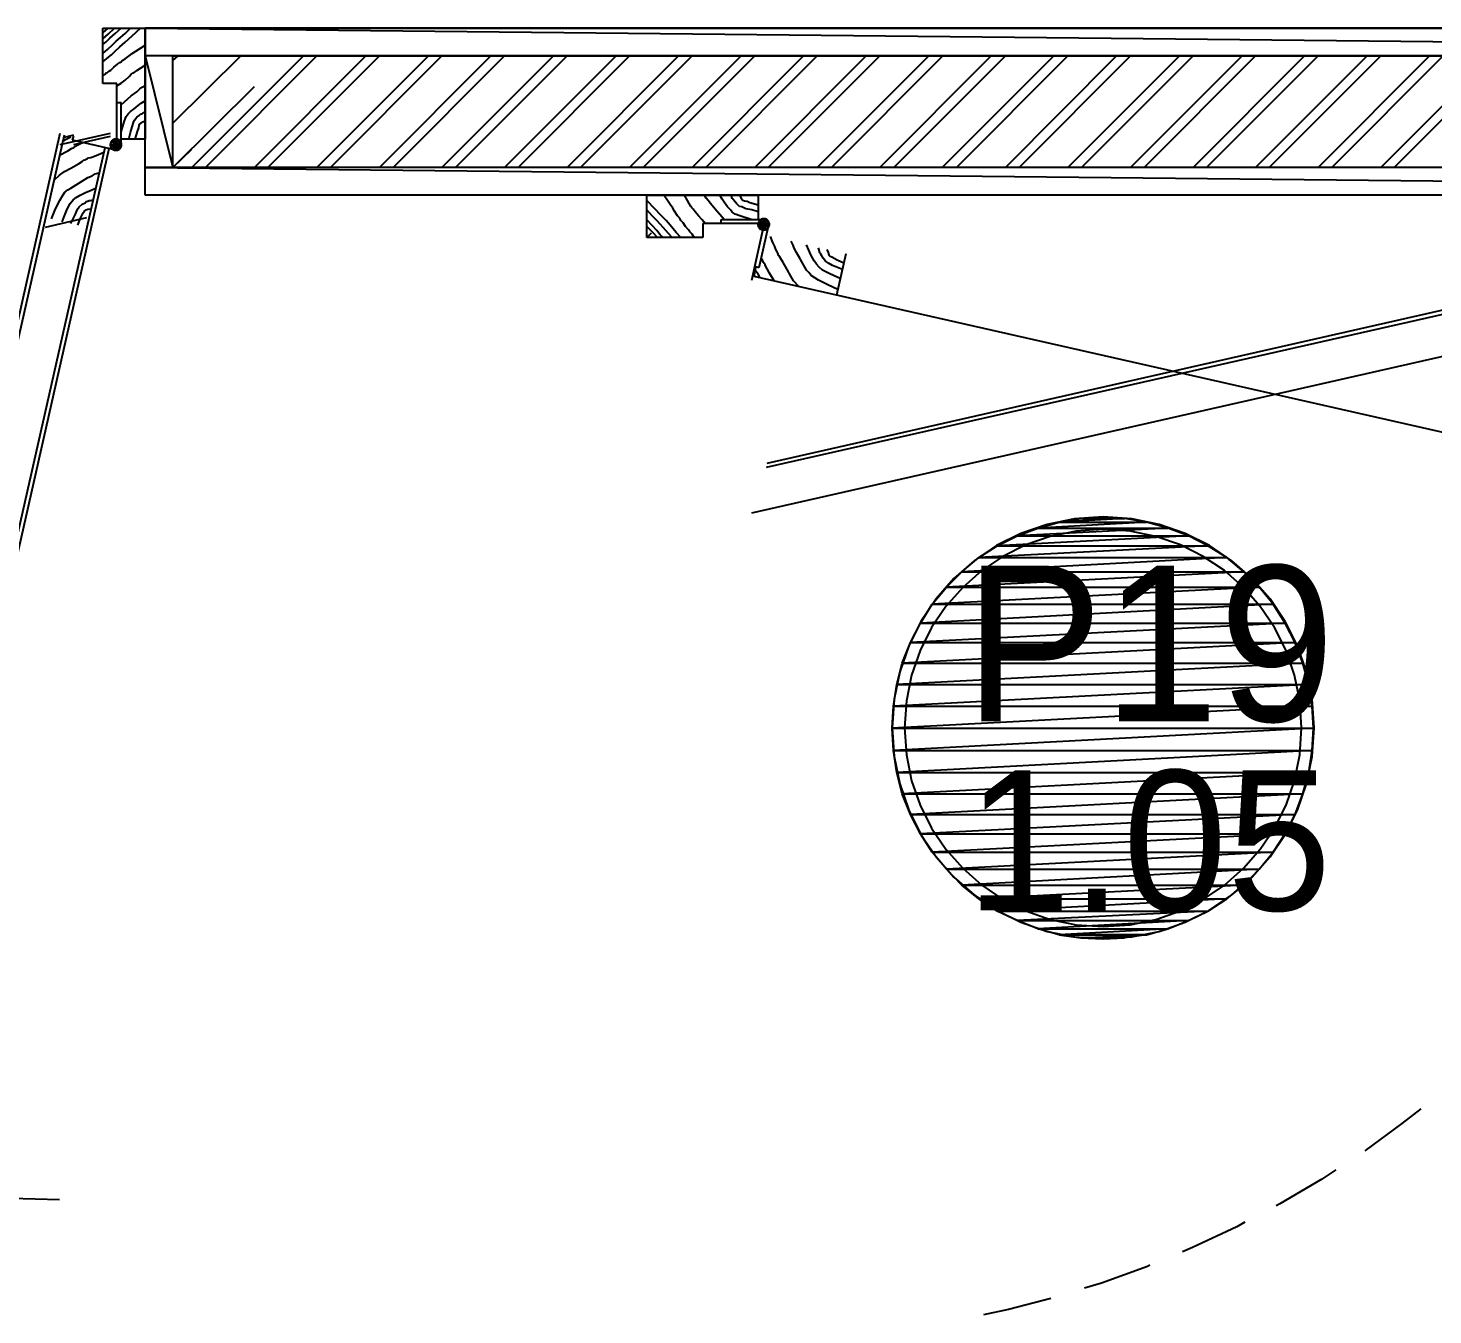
# Model space of a CAD drawing. Header units: millimetres. Extents: x 7649 to 34105, y 3983 to 25377.
# Drawn here: x 18911 to 20171, y 10264 to 11418 of the extents above; entities that cross this region are included whole.
import ezdxf

# ---------------------------------------------------------------- set-up
doc = ezdxf.new("R2010")
doc.units = ezdxf.units.MM

msp = doc.modelspace()

# ---------------------------------------------------------------- linework, layer by layer
at = {"layer": 'GEOMETRY', "color": 7}
for p, q in [((18978.38611, 11368.26389), (18978.38611, 11418.00556)), ((18978.38611, 11418.00556), (19016.48611, 11418.00556)), ((18978.38611, 11413.77222), (18983.14861, 11418.00556)), ((18983.14861, 11412.71389), (18988.96944, 11418.00556)), ((18989.49861, 11413.24306), (18994.79028, 11418.00556)), ((18998.49444, 11413.24306), (19003.25694, 11418.00556)), ((19004.84444, 11411.12639), (19012.25278, 11418.00556)), ((21416.25694, 11418.00556), (19016.48611, 11418.00556)), ((19016.48611, 11418.00556), (21416.25694, 11393.13472)), ((19016.48611, 11418.00556), (21416.25694, 11393.13472)), ((19016.48611, 11393.13472), (19016.48611, 11418.00556)), ((19016.48611, 11418.00556), (19016.48611, 11318.52222)), ((18978.38611, 11408.48056), (18983.14861, 11412.71389)), ((18978.38611, 11403.18889), (18981.56111, 11405.83472)), ((18981.56111, 11405.83472), (18984.73611, 11409.00972)), ((18982.61944, 11398.95556), (18987.38194, 11403.18889)), ((18984.73611, 11409.00972), (18989.49861, 11413.24306)), ((18987.38194, 11403.18889), (18990.55694, 11406.36389)), ((18990.55694, 11406.36389), (18994.26111, 11409.53889)), ((18993.73194, 11401.07222), (18998.49444, 11405.30556)), ((18994.26111, 11409.53889), (18998.49444, 11413.24306)), ((18998.49444, 11405.30556), (19004.84444, 11411.12639)), ((19012.25278, 11400.01389), (19016.48611, 11402.65972)), ((18978.38611, 11395.25139), (18982.61944, 11398.95556)), ((18978.38611, 11387.84306), (18983.67778, 11392.07639)), ((18983.67778, 11392.07639), (18986.32361, 11394.19306)), ((18986.32361, 11394.19306), (18989.49861, 11397.36806)), ((18989.49861, 11397.36806), (18993.73194, 11401.07222)), ((18995.84861, 11388.90139), (18998.49444, 11390.48889)), ((18998.49444, 11390.48889), (19002.19861, 11393.13472)), ((19002.19861, 11393.13472), (19004.84444, 11395.25139)), ((19004.84444, 11395.25139), (19008.01944, 11397.36806)), ((19008.01944, 11397.36806), (19012.25278, 11400.01389)), ((21416.25694, 11393.13472), (19016.48611, 11393.13472)), ((19041.35694, 11393.13472), (19016.48611, 11393.13472)), ((19016.48611, 11393.13472), (19041.35694, 11293.12222)), ((19016.48611, 11393.13472), (19041.35694, 11293.12222)), ((19016.48611, 11293.12222), (19016.48611, 11393.13472)), ((19041.35694, 11293.12222), (19041.35694, 11393.13472)), ((19041.35694, 11332.80972), (19102.21111, 11393.13472)), ((19041.35694, 11388.90139), (19046.11944, 11393.13472)), ((19058.29028, 11293.12222), (19158.30278, 11393.13472)), ((19070.46111, 11293.12222), (19170.47361, 11393.13472)), ((19114.38194, 11293.12222), (19214.39444, 11393.13472)), ((19126.55278, 11293.12222), (19226.56528, 11393.13472)), ((19170.47361, 11293.12222), (19270.48611, 11393.13472)), ((19182.64444, 11293.12222), (19282.65694, 11393.13472)), ((19226.56528, 11293.12222), (19326.57778, 11393.13472)), ((19238.73611, 11293.12222), (19338.74861, 11393.13472)), ((19282.65694, 11293.12222), (19382.66944, 11393.13472)), ((19294.82778, 11293.12222), (19394.84028, 11393.13472)), ((19338.74861, 11293.12222), (19438.76111, 11393.13472)), ((19350.91944, 11293.12222), (19450.93194, 11393.13472)), ((19394.84028, 11293.12222), (19494.85278, 11393.13472)), ((19407.01111, 11293.12222), (19507.02361, 11393.13472)), ((19450.93194, 11293.12222), (19550.94444, 11393.13472)), ((19463.10278, 11293.12222), (19563.11528, 11393.13472)), ((19507.02361, 11293.12222), (19607.03611, 11393.13472)), ((19519.19444, 11293.12222), (19619.20694, 11393.13472)), ((19563.11528, 11293.12222), (19663.12778, 11393.13472)), ((19575.28611, 11293.12222), (19675.29861, 11393.13472)), ((19619.20694, 11293.12222), (19719.21944, 11393.13472)), ((19631.90694, 11293.12222), (19731.91944, 11393.13472)), ((19675.29861, 11293.12222), (19775.31111, 11393.13472)), ((19687.99861, 11293.12222), (19788.01111, 11393.13472)), ((19731.39028, 11293.12222), (19831.40278, 11393.13472)), ((19744.09028, 11293.12222), (19844.10278, 11393.13472)), ((19788.01111, 11293.12222), (19887.49444, 11393.13472)), ((19800.18194, 11293.12222), (19900.19444, 11393.13472)), ((19844.10278, 11293.12222), (19944.11528, 11393.13472)), ((19856.27361, 11293.12222), (19956.28611, 11393.13472)), ((19900.19444, 11293.12222), (20000.20694, 11393.13472)), ((19912.36528, 11293.12222), (20012.37778, 11393.13472)), ((19956.28611, 11293.12222), (20056.29861, 11393.13472)), ((19968.45694, 11293.12222), (20068.46944, 11393.13472)), ((20012.37778, 11293.12222), (20112.39028, 11393.13472)), ((20024.54861, 11293.12222), (20124.56111, 11393.13472)), ((20068.46944, 11293.12222), (20168.48194, 11393.13472)), ((20080.64028, 11293.12222), (20180.65278, 11393.13472)), ((20124.56111, 11293.12222), (20224.57361, 11393.13472)), ((20136.73194, 11293.12222), (20236.74444, 11393.13472)), ((18980.50278, 11376.73056), (18981.56111, 11377.78889)), ((18981.56111, 11377.78889), (18982.61944, 11378.31806)), ((18982.61944, 11378.31806), (18983.14861, 11378.84722)), ((18983.14861, 11378.84722), (18984.20694, 11379.37639)), ((18984.20694, 11379.37639), (18985.79444, 11380.43472)), ((18985.79444, 11380.43472), (18988.44028, 11383.08056)), ((18988.44028, 11383.08056), (18991.61528, 11385.72639)), ((18991.61528, 11385.72639), (18993.20278, 11387.31389)), ((18993.20278, 11387.31389), (18993.73194, 11387.31389)), ((18993.73194, 11387.31389), (18994.79028, 11387.84306)), ((18994.79028, 11387.84306), (18995.84861, 11388.90139)), ((19004.84444, 11377.25972), (19005.37361, 11377.78889)), ((19005.37361, 11377.78889), (19005.90278, 11377.78889)), ((19005.90278, 11377.78889), (19005.90278, 11378.31806)), ((19005.90278, 11378.31806), (19006.43194, 11378.31806)), ((19006.43194, 11378.31806), (19007.49028, 11378.84722)), ((19007.49028, 11378.84722), (19009.07778, 11379.90556)), ((19009.07778, 11379.90556), (19012.25278, 11382.02222)), ((19012.25278, 11382.02222), (19016.48611, 11384.66806)), ((18978.38611, 11375.14306), (18980.50278, 11376.73056)), ((18991.08611, 11368.26389), (18978.38611, 11368.26389)), ((18991.08611, 11366.14722), (18994.79028, 11368.79306)), ((18991.08611, 11351.33056), (18991.08611, 11368.26389)), ((18994.79028, 11368.79306), (18998.49444, 11371.43889)), ((18998.49444, 11371.43889), (19002.19861, 11374.61389)), ((19002.19861, 11374.61389), (19003.78611, 11376.73056)), ((19003.78611, 11376.73056), (19004.84444, 11377.25972)), ((19011.72361, 11363.50139), (19013.84028, 11365.08889)), ((19013.84028, 11365.08889), (19016.48611, 11366.67639)), ((19041.35694, 11293.12222), (19114.38194, 11365.61806)), ((18994.79028, 11349.21389), (19003.78611, 11357.15139)), ((19003.78611, 11357.15139), (19009.07778, 11360.85556)), ((19009.07778, 11360.85556), (19011.72361, 11363.50139)), ((19012.78194, 11350.80139), (19016.48611, 11352.91806)), ((18991.08611, 11308.46806), (18991.08611, 11351.33056)), ((18991.08611, 11351.33056), (18994.79028, 11351.33056)), ((18994.79028, 11313.23056), (18994.79028, 11351.33056)), ((18999.55278, 11338.63056), (19001.14028, 11341.27639)), ((19001.14028, 11341.27639), (19003.25694, 11343.39306)), ((19003.25694, 11343.39306), (19006.43194, 11345.50972)), ((19006.43194, 11345.50972), (19010.13611, 11348.68472)), ((19009.07778, 11338.10139), (19011.19444, 11339.68889)), ((19010.13611, 11348.68472), (19012.78194, 11350.80139)), ((19011.19444, 11339.68889), (19012.25278, 11340.74722)), ((19012.25278, 11340.74722), (19013.31111, 11341.27639)), ((19013.31111, 11341.27639), (19013.84028, 11341.27639)), ((19013.84028, 11341.27639), (19013.84028, 11341.80556)), ((19013.84028, 11341.80556), (19014.36944, 11341.80556)), ((19014.36944, 11341.80556), (19014.89861, 11342.33472)), ((19014.89861, 11342.33472), (19016.48611, 11342.86389)), ((18994.79028, 11324.87222), (18997.96528, 11334.92639)), ((18997.96528, 11334.92639), (18999.55278, 11338.63056)), ((19003.25694, 11324.34306), (19004.84444, 11329.63472)), ((19004.84444, 11329.63472), (19005.90278, 11333.33889)), ((19005.90278, 11333.33889), (19006.96111, 11335.45556)), ((19006.96111, 11335.45556), (19009.07778, 11338.10139)), ((19009.60694, 11325.40139), (19010.66528, 11328.57639)), ((19010.66528, 11328.57639), (19011.19444, 11330.69306)), ((19011.19444, 11330.69306), (19011.72361, 11332.28056)), ((19011.72361, 11332.28056), (19012.25278, 11332.80972)), ((19012.25278, 11332.80972), (19013.31111, 11333.33889)), ((19013.31111, 11333.33889), (19014.36944, 11333.86806)), ((19014.36944, 11333.86806), (19016.48611, 11334.92639)), ((18731.79444, 10402.53472), (18940.28611, 11323.81389)), ((18736.02778, 10402.53472), (18943.99028, 11322.22639)), ((18940.28611, 11313.75972), (18985.26528, 11323.81389)), ((18942.93194, 11316.93472), (18945.57778, 11318.52222)), ((18943.99028, 11320.10972), (18952.45694, 11322.22639)), ((18945.57778, 11318.52222), (18949.81111, 11320.63889)), ((18951.39861, 11317.46389), (18952.45694, 11321.16806)), ((18988.96944, 11308.99722), (18951.39861, 11317.46389)), ((18952.45694, 11313.75972), (18985.26528, 11321.16806)), ((18957.74861, 11314.28889), (18960.39444, 11315.34722)), ((18985.26528, 11313.75972), (18986.32361, 11316.40556)), ((18985.44487, 11314.83142), (18985.31118, 11314.17722)), ((18985.66038, 11315.45177), (18985.44487, 11314.83142)), ((18985.95169, 11316.03226), (18985.66038, 11315.45177)), ((18986.31283, 11316.5669), (18985.95169, 11316.03226)), ((18986.7378, 11317.0497), (18986.31283, 11316.5669)), ((18987.91111, 11317.99306), (18986.32361, 11316.40556)), ((18986.32361, 11316.40556), (18990.02778, 11313.23056)), ((18986.32361, 11316.40556), (18990.02778, 11313.23056)), ((18987.2206, 11317.47467), (18986.7378, 11317.0497)), ((18987.75524, 11317.83581), (18987.2206, 11317.47467)), ((18988.33573, 11318.12712), (18987.75524, 11317.83581)), ((18987.91111, 11317.99306), (18990.55694, 11318.52222)), ((18990.02778, 11313.23056), (18987.91111, 11317.99306)), ((18990.02778, 11313.23056), (18987.91111, 11317.99306)), ((18988.95608, 11318.34263), (18988.33573, 11318.12712)), ((18989.61028, 11318.47632), (18988.95608, 11318.34263)), ((18990.29236, 11318.52222), (18989.61028, 11318.47632)), ((18990.55694, 11318.52222), (18990.02778, 11313.23056)), ((18990.02778, 11313.23056), (18990.55694, 11318.52222)), ((18992.67361, 11317.46389), (18990.02778, 11313.23056)), ((18992.67361, 11317.46389), (18990.02778, 11313.23056)), ((18990.02778, 11313.23056), (18994.26111, 11315.87639)), ((18990.02778, 11313.23056), (18994.26111, 11315.87639)), ((18990.97444, 11318.47632), (18990.29236, 11318.52222)), ((18990.55694, 11318.52222), (18992.67361, 11317.46389)), ((18991.62865, 11318.34263), (18990.97444, 11318.47632)), ((18992.24899, 11318.12712), (18991.62865, 11318.34263)), ((18992.82948, 11317.83581), (18992.24899, 11318.12712)), ((18994.26111, 11315.87639), (18992.67361, 11317.46389)), ((18993.36412, 11317.47467), (18992.82948, 11317.83581)), ((18993.84692, 11317.0497), (18993.36412, 11317.47467)), ((18994.27189, 11316.5669), (18993.84692, 11317.0497)), ((18994.26111, 11315.87639), (18994.79028, 11313.23056)), ((18994.63303, 11316.03226), (18994.27189, 11316.5669)), ((18994.92435, 11315.45177), (18994.63303, 11316.03226)), ((19016.48611, 11318.52222), (18994.79028, 11318.52222)), ((18995.13985, 11314.83142), (18994.92435, 11315.45177)), ((18995.27355, 11314.17722), (18995.13985, 11314.83142)), ((19001.66944, 11318.52222), (19003.25694, 11324.34306)), ((19007.49028, 11318.52222), (19009.60694, 11325.40139)), ((18773.06944, 10394.06806), (18980.50278, 11311.11389)), ((18776.77361, 10392.48056), (18984.20694, 11310.05556)), ((18939.75694, 11304.23472), (18947.16528, 11307.93889)), ((18947.16528, 11307.93889), (18950.34028, 11310.05556)), ((18950.34028, 11310.05556), (18952.45694, 11311.11389)), ((18952.45694, 11311.11389), (18954.04444, 11312.17222)), ((18954.04444, 11312.17222), (18956.16111, 11313.23056)), ((18956.16111, 11313.23056), (18957.74861, 11314.28889)), ((18965.68611, 11301.58889), (18967.80278, 11302.11806)), ((18967.80278, 11302.11806), (18970.97778, 11303.17639)), ((18970.97778, 11303.17639), (18974.68194, 11304.76389)), ((18974.68194, 11304.76389), (18979.44444, 11306.88056)), ((18985.31118, 11314.17722), (18985.26528, 11313.49514)), ((18985.79444, 11311.11389), (18985.26528, 11313.75972)), ((18985.26528, 11313.75972), (18990.02778, 11313.23056)), ((18990.02778, 11313.23056), (18985.26528, 11313.75972)), ((18985.26528, 11313.49514), (18985.31118, 11312.81306)), ((18985.31118, 11312.81306), (18985.44487, 11312.15885)), ((18985.44487, 11312.15885), (18985.66038, 11311.53851)), ((18985.66038, 11311.53851), (18985.95169, 11310.95802)), ((18990.02778, 11313.23056), (18985.79444, 11311.11389)), ((18990.02778, 11313.23056), (18985.79444, 11311.11389)), ((18985.79444, 11311.11389), (18987.38194, 11309.52639)), ((18985.95169, 11310.95802), (18986.31283, 11310.42338)), ((18986.31283, 11310.42338), (18986.7378, 11309.94058)), ((18986.7378, 11309.94058), (18987.2206, 11309.51561)), ((18987.2206, 11309.51561), (18987.75524, 11309.15447)), ((18987.38194, 11309.52639), (18990.02778, 11313.23056)), ((18987.38194, 11309.52639), (18990.02778, 11313.23056)), ((18990.02778, 11308.46806), (18987.38194, 11309.52639)), ((18987.75524, 11309.15447), (18988.33573, 11308.86315)), ((18988.33573, 11308.86315), (18988.95608, 11308.64765)), ((18988.95608, 11308.64765), (18989.61028, 11308.51395)), ((18989.61028, 11308.51395), (18990.29236, 11308.46806)), ((18994.26111, 11310.58472), (18990.02778, 11313.23056)), ((18990.02778, 11313.23056), (18994.79028, 11313.23056)), ((18994.26111, 11310.58472), (18990.02778, 11313.23056)), ((18990.02778, 11313.23056), (18992.14444, 11308.99722)), ((18990.02778, 11313.23056), (18992.14444, 11308.99722)), ((18990.02778, 11308.46806), (18990.02778, 11313.23056)), ((18990.02778, 11313.23056), (18990.02778, 11308.46806)), ((18994.79028, 11313.23056), (18990.02778, 11313.23056)), ((18992.14444, 11308.99722), (18990.02778, 11308.46806)), ((18990.29236, 11308.46806), (18990.97444, 11308.51395)), ((18990.97444, 11308.51395), (18991.62865, 11308.64765)), ((18991.62865, 11308.64765), (18992.24899, 11308.86315)), ((18992.14444, 11308.99722), (18994.26111, 11310.58472)), ((18992.24899, 11308.86315), (18992.82948, 11309.15447)), ((18992.82948, 11309.15447), (18993.36412, 11309.51561)), ((18993.36412, 11309.51561), (18993.84692, 11309.94058)), ((18993.84692, 11309.94058), (18994.27189, 11310.42338)), ((18994.79028, 11313.23056), (18994.26111, 11310.58472)), ((18994.27189, 11310.42338), (18994.63303, 11310.95802)), ((18994.63303, 11310.95802), (18994.92435, 11311.53851)), ((18994.92435, 11311.53851), (18995.13985, 11312.15885)), ((18995.13985, 11312.15885), (18995.27355, 11312.81306)), ((18995.31944, 11313.49514), (18995.27355, 11314.17722)), ((18995.27355, 11312.81306), (18995.31944, 11313.49514)), ((19041.35694, 11293.12222), (19058.29028, 11309.52639)), ((18939.75694, 11286.24306), (18943.99028, 11289.41806)), ((18943.99028, 11289.41806), (18949.81111, 11292.59306)), ((18949.81111, 11292.59306), (18956.69028, 11296.29722)), ((18956.69028, 11296.29722), (18959.86528, 11298.41389)), ((18959.86528, 11298.41389), (18961.45278, 11299.47222)), ((18961.45278, 11299.47222), (18962.51111, 11300.00139)), ((18962.51111, 11300.00139), (18963.04028, 11300.00139)), ((18963.04028, 11300.00139), (18963.04028, 11300.53056)), ((18963.04028, 11300.53056), (18963.56944, 11300.53056)), ((18963.56944, 11300.53056), (18964.62778, 11301.05972)), ((18964.62778, 11301.05972), (18965.68611, 11301.58889)), ((19041.35694, 11293.12222), (19016.48611, 11293.12222)), ((21416.25694, 11293.12222), (19016.48611, 11293.12222)), ((19016.48611, 11293.12222), (21416.25694, 11268.25139)), ((19016.48611, 11293.12222), (21416.25694, 11268.25139)), ((19016.48611, 11268.25139), (19016.48611, 11293.12222)), ((18934.99444, 11282.00972), (18939.75694, 11286.24306)), ((18949.81111, 11274.60139), (18959.33611, 11280.42222)), ((18959.33611, 11280.42222), (18965.15694, 11284.12639)), ((18965.15694, 11284.12639), (18968.86111, 11285.71389)), ((18968.86111, 11285.71389), (18971.50694, 11287.30139)), ((18971.50694, 11287.30139), (18975.21111, 11288.35972)), ((18936.05278, 11256.08056), (18940.28611, 11264.01806)), ((18940.28611, 11264.01806), (18942.40278, 11267.72222)), ((18942.40278, 11267.72222), (18944.51944, 11270.89722)), ((18944.51944, 11270.89722), (18947.16528, 11273.01389)), ((18947.16528, 11273.01389), (18949.81111, 11274.60139)), ((18949.28194, 11260.84306), (18951.92778, 11264.01806)), ((18951.92778, 11264.01806), (18954.57361, 11266.13472)), ((18954.57361, 11266.13472), (18958.27778, 11268.25139)), ((18958.27778, 11268.25139), (18960.39444, 11269.30972)), ((18960.39444, 11269.30972), (18963.56944, 11270.89722)), ((18963.56944, 11270.89722), (18967.27361, 11272.48472)), ((18967.27361, 11272.48472), (18972.03611, 11274.60139)), ((18967.27361, 11263.48889), (18969.91944, 11264.01806)), ((21416.25694, 11268.25139), (19016.48611, 11268.25139)), ((19466.27778, 11230.15139), (19466.27778, 11268.25139)), ((19466.27778, 11268.25139), (19566.29028, 11268.25139)), ((19484.79861, 11263.48889), (19481.62361, 11268.25139)), ((19502.79028, 11263.48889), (19500.14444, 11268.25139)), ((19519.72361, 11265.60556), (19518.13611, 11268.25139)), ((19521.31111, 11263.48889), (19519.72361, 11265.60556)), ((19534.01111, 11264.54722), (19531.89444, 11268.25139)), ((19535.59861, 11261.90139), (19534.01111, 11264.54722)), ((19542.47778, 11266.66389), (19541.94861, 11268.25139)), ((19542.47778, 11265.60556), (19542.47778, 11266.66389)), ((19543.00694, 11265.60556), (19542.47778, 11265.60556)), ((19543.00694, 11265.07639), (19543.00694, 11265.60556)), ((19543.53611, 11265.07639), (19543.00694, 11265.07639)), ((19544.06528, 11264.01806), (19543.53611, 11265.07639)), ((19545.12361, 11262.95972), (19544.06528, 11264.01806)), ((19550.94444, 11266.13472), (19549.88611, 11268.25139)), ((19551.47361, 11264.54722), (19550.94444, 11266.13472)), ((19552.00278, 11264.01806), (19551.47361, 11264.54722)), ((19552.53194, 11263.48889), (19552.00278, 11264.01806)), ((19566.29028, 11268.25139), (19566.29028, 11246.55556)), ((18932.34861, 11247.08472), (18936.05278, 11256.08056)), ((18943.99028, 11249.73056), (18946.63611, 11255.55139)), ((18946.63611, 11255.55139), (18949.28194, 11260.84306)), ((18949.81111, 11242.85139), (18954.04444, 11251.31806)), ((18954.04444, 11251.31806), (18955.63194, 11255.55139)), ((18955.63194, 11255.55139), (18957.21944, 11257.66806)), ((18957.21944, 11257.66806), (18959.86528, 11260.31389)), ((18958.27778, 11247.08472), (18960.92361, 11252.37639)), ((18959.86528, 11260.31389), (18962.51111, 11261.37222)), ((18960.92361, 11252.37639), (18961.98194, 11253.96389)), ((18961.98194, 11253.96389), (18961.98194, 11254.49306)), ((18961.98194, 11254.49306), (18962.51111, 11254.49306)), ((18962.51111, 11261.37222), (18963.56944, 11262.43056)), ((18962.51111, 11254.49306), (18963.56944, 11255.02222)), ((18963.56944, 11262.43056), (18964.62778, 11262.95972)), ((18963.56944, 11255.02222), (18965.15694, 11255.55139)), ((18964.62778, 11262.95972), (18965.15694, 11262.95972)), ((18965.15694, 11262.95972), (18966.21528, 11263.48889)), ((18965.15694, 11255.55139), (18967.80278, 11256.08056)), ((18966.21528, 11263.48889), (18967.27361, 11263.48889)), ((19473.68611, 11256.08056), (19466.27778, 11263.48889)), ((19471.04028, 11249.73056), (19466.27778, 11255.02222)), ((19478.97778, 11250.25972), (19473.68611, 11256.08056)), ((19487.44444, 11259.78472), (19484.79861, 11263.48889)), ((19489.56111, 11256.60972), (19487.44444, 11259.78472)), ((19491.14861, 11253.96389), (19489.56111, 11256.60972)), ((19493.79444, 11249.73056), (19491.14861, 11253.96389)), ((19504.37778, 11260.84306), (19502.79028, 11263.48889)), ((19505.43611, 11258.72639), (19504.37778, 11260.84306)), ((19505.96528, 11258.19722), (19505.43611, 11258.72639)), ((19506.49444, 11257.66806), (19505.96528, 11258.19722)), ((19506.49444, 11257.13889), (19506.49444, 11257.66806)), ((19507.02361, 11257.13889), (19506.49444, 11257.13889)), ((19507.02361, 11256.60972), (19507.02361, 11257.13889)), ((19508.08194, 11255.55139), (19507.02361, 11256.60972)), ((19509.66944, 11253.43472), (19508.08194, 11255.55139)), ((19512.84444, 11249.73056), (19509.66944, 11253.43472)), ((19523.42778, 11260.84306), (19521.31111, 11263.48889)), ((19527.66111, 11255.55139), (19523.42778, 11260.84306)), ((19535.59861, 11246.55556), (19527.66111, 11255.55139)), ((19538.77361, 11257.66806), (19535.59861, 11261.90139)), ((19541.41944, 11255.02222), (19538.77361, 11257.66806)), ((19543.00694, 11252.90556), (19541.41944, 11255.02222)), ((19545.65278, 11251.31806), (19543.00694, 11252.90556)), ((19546.71111, 11260.84306), (19545.12361, 11262.95972)), ((19549.88611, 11249.73056), (19545.65278, 11251.31806)), ((19549.35694, 11258.19722), (19546.71111, 11260.84306)), ((19551.47361, 11257.66806), (19549.35694, 11258.19722)), ((19555.17778, 11256.08056), (19551.47361, 11257.66806)), ((19554.11944, 11262.95972), (19552.53194, 11263.48889)), ((19556.23611, 11262.43056), (19554.11944, 11262.95972)), ((19560.46944, 11255.02222), (19555.17778, 11256.08056)), ((19558.88194, 11261.37222), (19556.23611, 11262.43056)), ((19566.29028, 11259.25556), (19558.88194, 11261.37222)), ((19566.29028, 11253.43472), (19560.46944, 11255.02222)), ((18927.05694, 11239.67639), (18964.09861, 11248.14306)), ((18941.87361, 11244.43889), (18943.99028, 11249.73056)), ((18956.16111, 11241.26389), (18958.27778, 11247.08472)), ((19471.56944, 11240.73472), (19466.27778, 11246.02639)), ((19472.09861, 11234.38472), (19466.27778, 11240.20556)), ((19475.27361, 11245.49722), (19471.04028, 11249.73056)), ((19475.27361, 11236.50139), (19471.56944, 11240.73472)), ((19478.44861, 11242.32222), (19475.27361, 11245.49722)), ((19481.09444, 11239.14722), (19478.44861, 11242.32222)), ((19483.74028, 11245.49722), (19478.97778, 11250.25972)), ((19485.85694, 11233.85556), (19481.09444, 11239.14722)), ((19487.44444, 11241.26389), (19483.74028, 11245.49722)), ((19490.09028, 11238.08889), (19487.44444, 11241.26389)), ((19495.91111, 11247.61389), (19493.79444, 11249.73056)), ((19496.44028, 11246.02639), (19495.91111, 11247.61389)), ((19496.96944, 11245.49722), (19496.44028, 11246.02639)), ((19497.49861, 11244.96806), (19496.96944, 11245.49722)), ((19499.08611, 11243.38056), (19497.49861, 11244.96806)), ((19501.20278, 11240.20556), (19499.08611, 11243.38056)), ((19503.84861, 11237.03056), (19501.20278, 11240.20556)), ((19516.01944, 11246.02639), (19512.84444, 11249.73056)), ((19518.66528, 11242.85139), (19516.01944, 11246.02639)), ((19532.95278, 11242.85139), (19516.54861, 11242.85139)), ((19516.54861, 11242.85139), (19516.54861, 11230.15139)), ((19532.95278, 11242.85139), (19532.95278, 11246.55556)), ((19532.95278, 11246.55556), (19571.05278, 11246.55556)), ((19575.81528, 11242.85139), (19532.95278, 11242.85139)), ((19559.94028, 11246.55556), (19549.88611, 11249.73056)), ((19566.29028, 11241.79306), (19566.81944, 11244.43889)), ((19566.33618, 11242.73972), (19566.29028, 11242.05764)), ((19566.29028, 11242.05764), (19566.33618, 11241.37556)), ((19566.81944, 11239.67639), (19566.29028, 11241.79306)), ((19566.29028, 11241.79306), (19571.05278, 11241.79306)), ((19571.05278, 11241.79306), (19566.29028, 11241.79306)), ((19566.46987, 11243.39392), (19566.33618, 11242.73972)), ((19566.33618, 11241.37556), (19566.46987, 11240.72135)), ((19566.68538, 11244.01427), (19566.46987, 11243.39392)), ((19566.46987, 11240.72135), (19566.68538, 11240.10101)), ((19566.97669, 11244.59476), (19566.68538, 11244.01427)), ((19566.68538, 11240.10101), (19566.97669, 11239.52052)), ((19568.93611, 11246.02639), (19566.81944, 11244.43889)), ((19566.81944, 11244.43889), (19571.05278, 11241.79306)), ((19566.81944, 11244.43889), (19571.05278, 11241.79306)), ((19571.05278, 11241.79306), (19566.81944, 11239.67639)), ((19571.05278, 11241.79306), (19566.81944, 11239.67639)), ((19575.28611, 11240.20556), (19566.81944, 11203.16389)), ((19566.81944, 11239.67639), (19568.40694, 11237.55972)), ((19567.33783, 11245.1294), (19566.97669, 11244.59476)), ((19566.97669, 11239.52052), (19567.33783, 11238.98588)), ((19567.7628, 11245.6122), (19567.33783, 11245.1294)), ((19567.33783, 11238.98588), (19567.7628, 11238.50308)), ((19568.2456, 11246.03717), (19567.7628, 11245.6122)), ((19568.78024, 11246.39831), (19568.2456, 11246.03717)), ((19568.40694, 11237.55972), (19571.05278, 11241.79306)), ((19568.40694, 11237.55972), (19571.05278, 11241.79306)), ((19569.36073, 11246.68962), (19568.78024, 11246.39831)), ((19568.93611, 11246.02639), (19571.58194, 11246.55556)), ((19571.05278, 11241.79306), (19568.93611, 11246.02639)), ((19571.05278, 11241.79306), (19568.93611, 11246.02639)), ((19569.98108, 11246.90513), (19569.36073, 11246.68962)), ((19570.63528, 11247.03882), (19569.98108, 11246.90513)), ((19571.31736, 11247.08472), (19570.63528, 11247.03882)), ((19571.05278, 11241.79306), (19571.58194, 11246.55556)), ((19571.58194, 11246.55556), (19571.05278, 11241.79306)), ((19573.69861, 11246.02639), (19571.05278, 11241.79306)), ((19573.69861, 11246.02639), (19571.05278, 11241.79306)), ((19571.05278, 11241.79306), (19575.28611, 11243.90972)), ((19571.05278, 11241.79306), (19575.28611, 11243.90972)), ((19575.81528, 11241.26389), (19571.05278, 11241.79306)), ((19575.28611, 11239.14722), (19571.05278, 11241.79306)), ((19571.05278, 11241.79306), (19575.81528, 11241.26389)), ((19575.28611, 11239.14722), (19571.05278, 11241.79306)), ((19571.05278, 11241.79306), (19573.16944, 11237.55972)), ((19571.05278, 11241.79306), (19573.16944, 11237.55972)), ((19571.05278, 11237.03056), (19571.05278, 11241.79306)), ((19571.05278, 11241.79306), (19571.05278, 11237.03056)), ((19571.99944, 11247.03882), (19571.31736, 11247.08472)), ((19571.58194, 11246.55556), (19573.69861, 11246.02639)), ((19572.65365, 11246.90513), (19571.99944, 11247.03882)), ((19573.27399, 11246.68962), (19572.65365, 11246.90513)), ((19573.16944, 11237.55972), (19575.28611, 11239.14722)), ((19573.85448, 11246.39831), (19573.27399, 11246.68962)), ((19575.28611, 11243.90972), (19573.69861, 11246.02639)), ((19574.38912, 11246.03717), (19573.85448, 11246.39831)), ((19574.87192, 11245.6122), (19574.38912, 11246.03717)), ((19575.29689, 11245.1294), (19574.87192, 11245.6122)), ((19574.87192, 11238.50308), (19575.29689, 11238.98588)), ((19575.28611, 11243.90972), (19575.81528, 11241.26389)), ((19575.81528, 11241.26389), (19575.28611, 11239.14722)), ((19575.65803, 11244.59476), (19575.29689, 11245.1294)), ((19575.29689, 11238.98588), (19575.65803, 11239.52052)), ((19575.94935, 11244.01427), (19575.65803, 11244.59476)), ((19575.65803, 11239.52052), (19575.94935, 11240.10101)), ((19576.16485, 11243.39392), (19575.94935, 11244.01427)), ((19575.94935, 11240.10101), (19576.16485, 11240.72135)), ((19576.29855, 11242.73972), (19576.16485, 11243.39392)), ((19576.16485, 11240.72135), (19576.29855, 11241.37556)), ((19576.34444, 11242.05764), (19576.29855, 11242.73972)), ((19576.29855, 11241.37556), (19576.34444, 11242.05764)), ((19466.27778, 11230.15139), (19470.51111, 11234.38472)), ((19516.54861, 11230.15139), (19466.27778, 11230.15139)), ((19475.80278, 11230.15139), (19472.09861, 11234.38472)), ((19478.44861, 11232.79722), (19475.27361, 11236.50139)), ((19481.09444, 11230.15139), (19478.44861, 11232.79722)), ((19489.03194, 11230.15139), (19485.85694, 11233.85556)), ((19492.73611, 11234.91389), (19490.09028, 11238.08889)), ((19496.96944, 11230.15139), (19492.73611, 11234.91389)), ((19504.90694, 11235.44306), (19503.84861, 11237.03056)), ((19505.43611, 11234.91389), (19504.90694, 11235.44306)), ((19505.96528, 11234.38472), (19505.43611, 11234.91389)), ((19507.02361, 11233.32639), (19505.96528, 11234.38472)), ((19508.08194, 11231.73889), (19507.02361, 11233.32639)), ((19509.66944, 11230.15139), (19508.08194, 11231.73889)), ((19560.46944, 11192.05139), (19570.52361, 11236.50139)), ((19563.11528, 11204.22222), (19570.52361, 11236.50139)), ((19567.7628, 11238.50308), (19568.2456, 11238.07811)), ((19568.2456, 11238.07811), (19568.78024, 11237.71697)), ((19571.05278, 11237.03056), (19568.40694, 11237.55972)), ((19568.78024, 11237.71697), (19569.36073, 11237.42565)), ((19569.36073, 11237.42565), (19569.98108, 11237.21015)), ((19569.98108, 11237.21015), (19570.63528, 11237.07645)), ((19570.63528, 11237.07645), (19571.31736, 11237.03056)), ((19573.16944, 11237.55972), (19571.05278, 11237.03056)), ((19571.31736, 11237.03056), (19571.99944, 11237.07645)), ((19571.99944, 11237.07645), (19572.65365, 11237.21015)), ((19572.65365, 11237.21015), (19573.27399, 11237.42565)), ((19573.27399, 11237.42565), (19573.85448, 11237.71697)), ((19573.69861, 11024.30556), (20490.21528, 11231.73889)), ((19573.85448, 11237.71697), (19574.38912, 11238.07811)), ((19574.22778, 11028.00972), (20492.33194, 11235.97222)), ((19574.38912, 11238.07811), (19574.87192, 11238.50308)), ((19579.51944, 11225.91806), (19577.40278, 11231.20972)), ((19597.51111, 11223.27222), (19595.92361, 11226.97639)), ((19581.10694, 11222.21389), (19579.51944, 11225.91806)), ((19582.16528, 11219.56806), (19581.10694, 11222.21389)), ((19583.22361, 11217.45139), (19582.16528, 11219.56806)), ((19583.75278, 11216.39306), (19583.22361, 11217.45139)), ((19584.28194, 11215.33472), (19583.75278, 11216.39306)), ((19584.28194, 11214.80556), (19584.28194, 11215.33472)), ((19584.28194, 11214.27639), (19584.28194, 11214.80556)), ((19584.81111, 11214.27639), (19584.28194, 11214.27639)), ((19585.34028, 11213.21806), (19584.81111, 11214.27639)), ((19598.56944, 11220.62639), (19597.51111, 11223.27222)), ((19600.68611, 11216.92222), (19598.56944, 11220.62639)), ((19603.86111, 11211.10139), (19600.68611, 11216.92222)), ((19611.79861, 11219.03889), (19609.68194, 11223.80139)), ((19613.38611, 11214.80556), (19611.79861, 11219.03889)), ((19614.97361, 11212.15972), (19613.38611, 11214.80556)), ((19620.79444, 11219.03889), (19620.26528, 11221.15556)), ((19621.32361, 11217.45139), (19620.79444, 11219.03889)), ((19621.32361, 11216.92222), (19621.32361, 11217.45139)), ((19621.85278, 11216.39306), (19621.32361, 11216.92222)), ((19622.38194, 11215.33472), (19621.85278, 11216.39306)), ((19623.44028, 11213.74722), (19622.38194, 11215.33472)), ((19624.49861, 11211.63056), (19623.44028, 11213.74722)), ((19629.26111, 11216.92222), (19628.20278, 11219.56806)), ((19629.79028, 11214.80556), (19629.26111, 11216.92222)), ((19629.79028, 11214.27639), (19629.79028, 11214.80556)), ((19630.31944, 11213.74722), (19629.79028, 11214.27639)), ((19630.84861, 11213.21806), (19630.31944, 11213.74722)), ((19636.66944, 11178.82222), (19645.13611, 11215.86389)), ((19562.58611, 11195.22639), (19564.17361, 11203.69306)), ((19566.81944, 11203.16389), (19563.11528, 11204.22222)), ((19566.29028, 11197.34306), (19563.64444, 11201.04722)), ((19570.52361, 11209.51389), (19568.93611, 11211.63056)), ((19571.05278, 11207.92639), (19570.52361, 11209.51389)), ((19572.64028, 11205.80972), (19571.05278, 11207.92639)), ((19573.16944, 11204.22222), (19572.64028, 11205.80972)), ((19574.22778, 11202.10556), (19573.16944, 11204.22222)), ((19576.34444, 11198.40139), (19574.22778, 11202.10556)), ((19586.39861, 11211.63056), (19585.34028, 11213.21806)), ((19588.51528, 11207.92639), (19586.39861, 11211.63056)), ((19592.21944, 11201.57639), (19588.51528, 11207.92639)), ((19595.39444, 11195.75556), (19592.21944, 11201.57639)), ((19609.68194, 11201.04722), (19603.86111, 11211.10139)), ((19611.79861, 11198.93056), (19609.68194, 11201.04722)), ((19616.56111, 11209.51389), (19614.97361, 11212.15972)), ((19618.67778, 11206.33889), (19616.56111, 11209.51389)), ((19620.79444, 11203.69306), (19618.67778, 11206.33889)), ((19623.96944, 11201.04722), (19620.79444, 11203.69306)), ((19629.26111, 11198.40139), (19623.96944, 11201.04722)), ((19626.61528, 11208.98472), (19624.49861, 11211.63056)), ((19629.26111, 11207.39722), (19626.61528, 11208.98472)), ((19632.96528, 11205.28056), (19629.26111, 11207.39722)), ((19632.43611, 11212.68889), (19630.84861, 11213.21806)), ((19637.19861, 11210.04306), (19632.43611, 11212.68889)), ((19641.96111, 11201.57639), (19632.96528, 11205.28056)), ((19643.01944, 11207.39722), (19637.19861, 11210.04306)), ((19560.46944, 10983.55972), (20482.27778, 11192.05139)), ((20482.27778, 10987.26389), (19562.58611, 11195.22639)), ((19567.87778, 11194.16806), (19566.29028, 11197.34306)), ((19580.57778, 11191.52222), (19576.34444, 11198.40139)), ((19598.04028, 11191.52222), (19595.39444, 11195.75556)), ((19602.80278, 11186.23056), (19598.04028, 11191.52222)), ((19613.91528, 11196.28472), (19611.79861, 11198.93056)), ((19617.09028, 11194.16806), (19613.91528, 11196.28472)), ((19620.26528, 11192.05139), (19617.09028, 11194.16806)), ((19628.73194, 11187.81806), (19620.26528, 11192.05139)), ((19635.08194, 11195.75556), (19629.26111, 11198.40139)), ((19639.84444, 11193.63889), (19635.08194, 11195.75556)), ((19637.72778, 11183.58472), (19628.73194, 11187.81806)), ((19914.48194, 10975.09306), (19817.11528, 10969.80139)), ((19817.11528, 10969.80139), (19836.16528, 10975.09306)), ((19914.48194, 10975.09306), (19817.11528, 10969.80139)), ((19849.91803, 10978.12859), (19825.2975, 10973.09795)), ((19894.90278, 10978.26806), (19836.16528, 10975.09306)), ((19836.16528, 10975.09306), (19855.74444, 10978.26806)), ((19894.90278, 10978.26806), (19836.16528, 10975.09306)), ((19836.16528, 10975.09306), (19914.48194, 10975.09306)), ((19836.16528, 10975.09306), (19914.48194, 10975.09306)), ((19875.58819, 10979.85556), (19849.91803, 10978.12859)), ((19875.32361, 10979.32639), (19855.74444, 10978.26806)), ((19855.74444, 10978.26806), (19894.90278, 10978.26806)), ((19855.74444, 10978.26806), (19894.90278, 10978.26806)), ((19894.90278, 10978.26806), (19875.32361, 10979.32639)), ((19901.25836, 10978.12859), (19875.58819, 10979.85556)), ((19914.48194, 10975.09306), (19894.90278, 10978.26806)), ((19925.87889, 10973.09795), (19901.25836, 10978.12859)), ((19933.53194, 10969.80139), (19914.48194, 10975.09306)), ((19801.95202, 10964.98905), (19780.10699, 10954.02729)), ((19952.05278, 10962.92222), (19780.60278, 10953.92639)), ((19780.60278, 10953.92639), (19798.59444, 10962.92222)), ((19952.05278, 10962.92222), (19780.60278, 10953.92639)), ((19933.53194, 10969.80139), (19798.59444, 10962.92222)), ((19798.59444, 10962.92222), (19817.11528, 10969.80139)), ((19933.53194, 10969.80139), (19798.59444, 10962.92222)), ((19798.59444, 10962.92222), (19952.05278, 10962.92222)), ((19798.59444, 10962.92222), (19952.05278, 10962.92222)), ((19825.2975, 10973.09795), (19801.95202, 10964.98905)), ((19828.25159, 10962.38241), (19806.27744, 10954.74985)), ((19817.11528, 10969.80139), (19933.53194, 10969.80139)), ((19817.11528, 10969.80139), (19933.53194, 10969.80139)), ((19851.42589, 10967.11754), (19828.25159, 10962.38241)), ((19875.58819, 10968.74306), (19851.42589, 10967.11754)), ((19899.7505, 10967.11754), (19875.58819, 10968.74306)), ((19922.9248, 10962.38241), (19899.7505, 10967.11754)), ((19944.89895, 10954.74985), (19922.9248, 10962.38241)), ((19949.22437, 10964.98905), (19925.87889, 10973.09795)), ((19952.05278, 10962.92222), (19933.53194, 10969.80139)), ((19971.0694, 10954.02729), (19949.22437, 10964.98905)), ((19969.51528, 10953.92639), (19952.05278, 10962.92222)), ((19780.10699, 10954.02729), (19759.98781, 10940.43807)), ((19969.51528, 10953.92639), (19764.19861, 10943.34306)), ((19764.19861, 10943.34306), (19780.60278, 10953.92639)), ((19969.51528, 10953.92639), (19764.19861, 10943.34306)), ((19780.60278, 10953.92639), (19969.51528, 10953.92639)), ((19780.60278, 10953.92639), (19969.51528, 10953.92639)), ((19806.27744, 10954.74985), (19785.71561, 10944.43201)), ((19965.46078, 10944.43201), (19944.89895, 10954.74985)), ((19986.44861, 10943.34306), (19969.51528, 10953.92639)), ((19991.18858, 10940.43807), (19971.0694, 10954.02729)), ((19759.98781, 10940.43807), (19741.81987, 10924.44679)), ((19986.44861, 10943.34306), (19748.85278, 10930.64306)), ((19748.85278, 10930.64306), (19764.19861, 10943.34306)), ((19986.44861, 10943.34306), (19748.85278, 10930.64306)), ((19764.19861, 10943.34306), (19986.44861, 10943.34306)), ((19764.19861, 10943.34306), (19986.44861, 10943.34306)), ((19785.71561, 10944.43201), (19766.77825, 10931.64105)), ((19984.39814, 10931.64105), (19965.46078, 10944.43201)), ((20001.79444, 10930.64306), (19986.44861, 10943.34306)), ((20009.35652, 10924.44679), (19991.18858, 10940.43807)), ((19741.81987, 10924.44679), (19725.8286, 10906.27886)), ((20001.79444, 10930.64306), (19735.09444, 10916.88472)), ((19735.09444, 10916.88472), (19748.85278, 10930.64306)), ((20001.79444, 10930.64306), (19735.09444, 10916.88472)), ((19748.85278, 10930.64306), (20001.79444, 10930.64306)), ((19748.85278, 10930.64306), (20001.79444, 10930.64306)), ((19766.77825, 10931.64105), (19749.67753, 10916.58913)), ((20001.49886, 10916.58913), (19984.39814, 10931.64105)), ((20015.55278, 10916.88472), (20001.79444, 10930.64306)), ((20025.34779, 10906.27886), (20009.35652, 10924.44679)), ((20015.55278, 10916.88472), (19722.39444, 10901.53889)), ((19722.39444, 10901.53889), (19735.09444, 10916.88472)), ((20015.55278, 10916.88472), (19722.39444, 10901.53889)), ((19749.67753, 10916.58913), (19734.62561, 10899.48842)), ((19735.09444, 10916.88472), (20015.55278, 10916.88472)), ((19735.09444, 10916.88472), (20015.55278, 10916.88472)), ((20016.55077, 10899.48842), (20001.49886, 10916.58913)), ((20028.25278, 10901.53889), (20015.55278, 10916.88472)), ((20028.25278, 10901.53889), (19711.81111, 10884.60556)), ((19711.81111, 10884.60556), (19722.39444, 10901.53889)), ((20028.25278, 10901.53889), (19711.81111, 10884.60556)), ((19725.8286, 10906.27886), (19712.23937, 10886.15968)), ((19734.62561, 10899.48842), (19721.83465, 10880.55106)), ((19722.39444, 10901.53889), (20028.25278, 10901.53889)), ((19722.39444, 10901.53889), (20028.25278, 10901.53889)), ((20029.34173, 10880.55106), (20016.55077, 10899.48842)), ((20038.93701, 10886.15968), (20025.34779, 10906.27886)), ((20038.83611, 10884.60556), (20028.25278, 10901.53889)), ((19712.23937, 10886.15968), (19701.27761, 10864.31464)), ((20049.89878, 10864.31464), (20038.93701, 10886.15968)), ((20038.83611, 10884.60556), (19702.81528, 10867.14306)), ((19702.81528, 10867.14306), (19711.81111, 10884.60556)), ((20038.83611, 10884.60556), (19702.81528, 10867.14306)), ((19721.83465, 10880.55106), (19711.51681, 10859.98923)), ((19711.81111, 10884.60556), (20038.83611, 10884.60556)), ((19711.81111, 10884.60556), (20038.83611, 10884.60556)), ((20039.65958, 10859.98923), (20029.34173, 10880.55106)), ((20047.83194, 10867.14306), (20038.83611, 10884.60556)), ((19701.27761, 10864.31464), (19693.16871, 10840.96916)), ((20047.83194, 10867.14306), (19695.40694, 10848.62222)), ((19695.40694, 10848.62222), (19702.81528, 10867.14306)), ((20047.83194, 10867.14306), (19695.40694, 10848.62222)), ((19702.81528, 10867.14306), (20047.83194, 10867.14306)), ((19702.81528, 10867.14306), (20047.83194, 10867.14306)), ((20054.71111, 10848.62222), (20047.83194, 10867.14306)), ((20058.00768, 10840.96916), (20049.89878, 10864.31464)), ((20054.71111, 10848.62222), (19690.64444, 10829.57222)), ((19690.64444, 10829.57222), (19695.40694, 10848.62222)), ((20054.71111, 10848.62222), (19690.64444, 10829.57222)), ((19695.40694, 10848.62222), (20054.71111, 10848.62222)), ((19695.40694, 10848.62222), (20054.71111, 10848.62222)), ((19711.51681, 10859.98923), (19703.88425, 10838.01508)), ((20047.29214, 10838.01508), (20039.65958, 10859.98923)), ((20060.00278, 10829.57222), (20054.71111, 10848.62222)), ((19693.16871, 10840.96916), (19688.13808, 10816.34864)), ((19703.88425, 10838.01508), (19699.14913, 10814.84077)), ((20052.02726, 10814.84077), (20047.29214, 10838.01508)), ((20063.03831, 10816.34864), (20058.00768, 10840.96916)), ((20060.00278, 10829.57222), (19687.46944, 10809.99306)), ((19687.46944, 10809.99306), (19690.64444, 10829.57222)), ((20060.00278, 10829.57222), (19687.46944, 10809.99306)), ((19690.64444, 10829.57222), (20060.00278, 10829.57222)), ((19690.64444, 10829.57222), (20060.00278, 10829.57222)), ((20063.17778, 10809.99306), (20060.00278, 10829.57222)), ((19688.13808, 10816.34864), (19686.41111, 10790.67847)), ((19699.14913, 10814.84077), (19697.52361, 10790.67847)), ((20053.65278, 10790.67847), (20052.02726, 10814.84077)), ((20064.76528, 10790.67847), (20063.03831, 10816.34864)), ((20063.17778, 10809.99306), (19686.41111, 10790.41389)), ((19686.41111, 10790.41389), (19687.46944, 10809.99306)), ((20063.17778, 10809.99306), (19686.41111, 10790.41389)), ((19687.46944, 10809.99306), (20063.17778, 10809.99306)), ((19687.46944, 10809.99306), (20063.17778, 10809.99306)), ((20064.23611, 10790.41389), (20063.17778, 10809.99306)), ((19686.41111, 10790.67847), (19688.13808, 10765.00831)), ((19686.41111, 10790.41389), (20064.23611, 10790.41389)), ((19686.41111, 10790.41389), (20064.23611, 10790.41389)), ((19687.46944, 10770.30556), (19686.41111, 10790.41389)), ((20064.23611, 10790.41389), (19687.46944, 10770.30556)), ((20064.23611, 10790.41389), (19687.46944, 10770.30556)), ((19696.99444, 10790.41389), (20053.12361, 10790.41389)), ((19697.52361, 10790.67847), (19699.14913, 10766.51617)), ((20052.02726, 10766.51617), (20053.65278, 10790.67847)), ((20063.03831, 10765.00831), (20064.76528, 10790.67847)), ((20063.17778, 10770.30556), (20064.23611, 10790.41389)), ((19687.46944, 10770.30556), (20063.17778, 10770.30556)), ((19687.46944, 10770.30556), (20063.17778, 10770.30556)), ((19690.64444, 10750.72639), (19687.46944, 10770.30556)), ((19688.13808, 10765.00831), (19693.16871, 10740.38778)), ((20063.17778, 10770.30556), (19690.64444, 10750.72639)), ((20063.17778, 10770.30556), (19690.64444, 10750.72639)), ((19699.14913, 10766.51617), (19703.88425, 10743.34186)), ((20047.29214, 10743.34186), (20052.02726, 10766.51617)), ((20058.00768, 10740.38778), (20063.03831, 10765.00831)), ((20060.00278, 10750.72639), (20063.17778, 10770.30556)), ((19690.64444, 10750.72639), (20060.00278, 10750.72639)), ((19690.64444, 10750.72639), (20060.00278, 10750.72639)), ((19695.40694, 10731.67639), (19690.64444, 10750.72639)), ((20060.00278, 10750.72639), (19695.40694, 10731.67639)), ((20060.00278, 10750.72639), (19695.40694, 10731.67639)), ((20054.71111, 10731.67639), (20060.00278, 10750.72639)), ((19693.16871, 10740.38778), (19701.27761, 10717.0423)), ((19703.88425, 10743.34186), (19711.51681, 10721.36772)), ((20039.65958, 10721.36772), (20047.29214, 10743.34186)), ((20049.89878, 10717.0423), (20058.00768, 10740.38778)), ((19695.40694, 10731.67639), (20054.71111, 10731.67639)), ((19695.40694, 10731.67639), (20054.71111, 10731.67639)), ((19702.81528, 10713.15556), (19695.40694, 10731.67639)), ((20054.71111, 10731.67639), (19702.81528, 10713.15556)), ((20054.71111, 10731.67639), (19702.81528, 10713.15556)), ((20047.83194, 10713.15556), (20054.71111, 10731.67639)), ((19701.27761, 10717.0423), (19712.23937, 10695.19727)), ((19702.81528, 10713.15556), (20047.83194, 10713.15556)), ((19702.81528, 10713.15556), (20047.83194, 10713.15556)), ((19711.81111, 10695.69306), (19702.81528, 10713.15556)), ((19711.51681, 10721.36772), (19721.83465, 10700.80588)), ((20047.83194, 10713.15556), (19711.81111, 10695.69306)), ((20047.83194, 10713.15556), (19711.81111, 10695.69306)), ((20029.34173, 10700.80588), (20039.65958, 10721.36772)), ((20038.83611, 10695.69306), (20047.83194, 10713.15556)), ((20038.93701, 10695.19727), (20049.89878, 10717.0423)), ((19721.83465, 10700.80588), (19734.62561, 10681.86853)), ((20016.55077, 10681.86853), (20029.34173, 10700.80588)), ((19711.81111, 10695.69306), (20038.83611, 10695.69306)), ((19711.81111, 10695.69306), (20038.83611, 10695.69306)), ((19722.39444, 10679.28889), (19711.81111, 10695.69306)), ((19712.23937, 10695.19727), (19725.8286, 10675.07808)), ((20038.83611, 10695.69306), (19722.39444, 10679.28889)), ((20038.83611, 10695.69306), (19722.39444, 10679.28889)), ((20025.34779, 10675.07808), (20038.93701, 10695.19727)), ((20028.25278, 10679.28889), (20038.83611, 10695.69306)), ((19722.39444, 10679.28889), (20028.25278, 10679.28889)), ((19722.39444, 10679.28889), (20028.25278, 10679.28889)), ((19735.09444, 10663.94306), (19722.39444, 10679.28889)), ((19725.8286, 10675.07808), (19741.81987, 10656.91015)), ((19734.62561, 10681.86853), (19749.67753, 10664.76781)), ((20028.25278, 10679.28889), (19735.09444, 10663.94306)), ((20028.25278, 10679.28889), (19735.09444, 10663.94306)), ((20001.49886, 10664.76781), (20016.55077, 10681.86853)), ((20009.35652, 10656.91015), (20025.34779, 10675.07808)), ((20015.55278, 10663.94306), (20028.25278, 10679.28889)), ((19735.09444, 10663.94306), (20015.55278, 10663.94306)), ((19735.09444, 10663.94306), (20015.55278, 10663.94306)), ((19748.85278, 10649.65556), (19735.09444, 10663.94306)), ((20015.55278, 10663.94306), (19748.85278, 10649.65556)), ((20015.55278, 10663.94306), (19748.85278, 10649.65556)), ((19749.67753, 10664.76781), (19766.77825, 10649.71589)), ((19984.39814, 10649.71589), (20001.49886, 10664.76781)), ((20001.79444, 10649.65556), (20015.55278, 10663.94306)), ((19741.81987, 10656.91015), (19759.98781, 10640.91887)), ((19748.85278, 10649.65556), (20001.79444, 10649.65556)), ((19748.85278, 10649.65556), (20001.79444, 10649.65556)), ((19764.19861, 10637.48472), (19748.85278, 10649.65556)), ((20001.79444, 10649.65556), (19764.19861, 10637.48472)), ((20001.79444, 10649.65556), (19764.19861, 10637.48472)), ((19766.77825, 10649.71589), (19785.71561, 10636.92493)), ((19965.46078, 10636.92493), (19984.39814, 10649.71589)), ((19986.44861, 10637.48472), (20001.79444, 10649.65556)), ((19991.18858, 10640.91887), (20009.35652, 10656.91015)), ((19759.98781, 10640.91887), (19780.10699, 10627.32965)), ((19764.19861, 10637.48472), (19986.44861, 10637.48472)), ((19764.19861, 10637.48472), (19986.44861, 10637.48472)), ((19780.60278, 10626.37222), (19764.19861, 10637.48472)), ((19986.44861, 10637.48472), (19780.60278, 10626.37222)), ((19986.44861, 10637.48472), (19780.60278, 10626.37222)), ((19785.71561, 10636.92493), (19806.27744, 10626.60709)), ((19944.89895, 10626.60709), (19965.46078, 10636.92493)), ((19969.51528, 10626.37222), (19986.44861, 10637.48472)), ((19971.0694, 10627.32965), (19991.18858, 10640.91887)), ((19780.10699, 10627.32965), (19801.95202, 10616.36789)), ((19780.60278, 10626.37222), (19969.51528, 10626.37222)), ((19780.60278, 10626.37222), (19969.51528, 10626.37222)), ((19798.59444, 10617.90556), (19780.60278, 10626.37222)), ((19969.51528, 10626.37222), (19798.59444, 10617.90556)), ((19969.51528, 10626.37222), (19798.59444, 10617.90556)), ((19806.27744, 10626.60709), (19828.25159, 10618.97453)), ((19922.9248, 10618.97453), (19944.89895, 10626.60709)), ((19949.22437, 10616.36789), (19971.0694, 10627.32965)), ((19952.05278, 10617.90556), (19969.51528, 10626.37222)), ((19798.59444, 10617.90556), (19952.05278, 10617.90556)), ((19798.59444, 10617.90556), (19952.05278, 10617.90556)), ((19817.11528, 10610.49722), (19798.59444, 10617.90556)), ((19801.95202, 10616.36789), (19825.2975, 10608.25899)), ((19952.05278, 10617.90556), (19817.11528, 10610.49722)), ((19952.05278, 10617.90556), (19817.11528, 10610.49722)), ((19817.11528, 10610.49722), (19933.53194, 10610.49722)), ((19817.11528, 10610.49722), (19933.53194, 10610.49722)), ((19836.16528, 10605.20556), (19817.11528, 10610.49722)), ((19828.25159, 10618.97453), (19851.42589, 10614.23941)), ((19933.53194, 10610.49722), (19836.16528, 10605.20556)), ((19933.53194, 10610.49722), (19836.16528, 10605.20556)), ((19851.42589, 10614.23941), (19875.58819, 10612.61389)), ((19875.58819, 10612.61389), (19899.7505, 10614.23941)), ((19899.7505, 10614.23941), (19922.9248, 10618.97453)), ((19914.48194, 10605.20556), (19933.53194, 10610.49722)), ((19925.87889, 10608.25899), (19949.22437, 10616.36789)), ((19933.53194, 10610.49722), (19952.05278, 10617.90556)), ((19825.2975, 10608.25899), (19849.91803, 10603.22836)), ((19836.16528, 10605.20556), (19914.48194, 10605.20556)), ((19914.48194, 10605.20556), (19836.16528, 10605.20556)), ((19836.16528, 10605.20556), (19855.74444, 10602.55972)), ((19849.91803, 10603.22836), (19875.58819, 10601.50139)), ((19855.74444, 10602.55972), (19914.48194, 10605.20556)), ((19855.74444, 10602.55972), (19914.48194, 10605.20556)), ((19894.90278, 10602.55972), (19855.74444, 10602.55972)), ((19894.90278, 10602.55972), (19855.74444, 10602.55972)), ((19855.74444, 10602.55972), (19875.32361, 10601.50139)), ((19875.32361, 10601.50139), (19894.90278, 10602.55972)), ((19875.58819, 10601.50139), (19901.25836, 10603.22836)), ((19914.48194, 10605.20556), (19894.90278, 10602.55972)), ((19901.25836, 10603.22836), (19925.87889, 10608.25899)), ((20160.54444, 10449.10139), (20143.61111, 10435.87222)), ((20143.61111, 10435.87222), (20110.27361, 10411.53056)), ((20084.34444, 10394.59722), (20071.64444, 10386.13056)), ((20071.64444, 10386.13056), (20034.07361, 10363.90556)), ((18939.75694, 10367.60972), (18895.83611, 10368.66806)), ((20034.07361, 10363.90556), (20030.89861, 10362.31806)), ((20002.85278, 10347.50139), (19995.44444, 10343.26806)), ((19995.44444, 10343.26806), (19955.75694, 10324.74722)), ((19955.75694, 10324.74722), (19946.76111, 10321.04306)), ((19915.54028, 10307.81389), (19874.26528, 10292.99722)), ((19917.65694, 10308.87222), (19915.54028, 10307.81389)), ((19874.26528, 10292.99722), (19858.91944, 10288.23472)), ((19790.65694, 10269.18472), (19768.43194, 10264.42222)), ((19828.75694, 10279.23889), (19790.65694, 10269.18472))]:
    msp.add_line(p, q, dxfattribs=at)
at = {"layer": 'RECTANGLES', "color": 7}
for p, q in [((19016.48611, 11418.00556), (21416.25694, 11418.00556)), ((19016.48611, 11268.25139), (19016.48611, 11418.00556)), ((19041.35694, 11393.13472), (21391.38611, 11393.13472)), ((19041.35694, 11293.12222), (19041.35694, 11393.13472)), ((21391.38611, 11293.12222), (19041.35694, 11293.12222)), ((21416.25694, 11268.25139), (19016.48611, 11268.25139))]:
    msp.add_line(p, q, dxfattribs=at)

# ---------------------------------------------------------------- texts
at = {"layer": 'TEXT'}
for s, height, p in [('P19', 139.69947, (19750.96944, 10796.53117)), ('1.05', 125.72947, (19753.08611, 10626.95653))]:
    msp.add_text(s, height=height, dxfattribs=at).set_placement(p)

doc.saveas('drawing.dxf')
